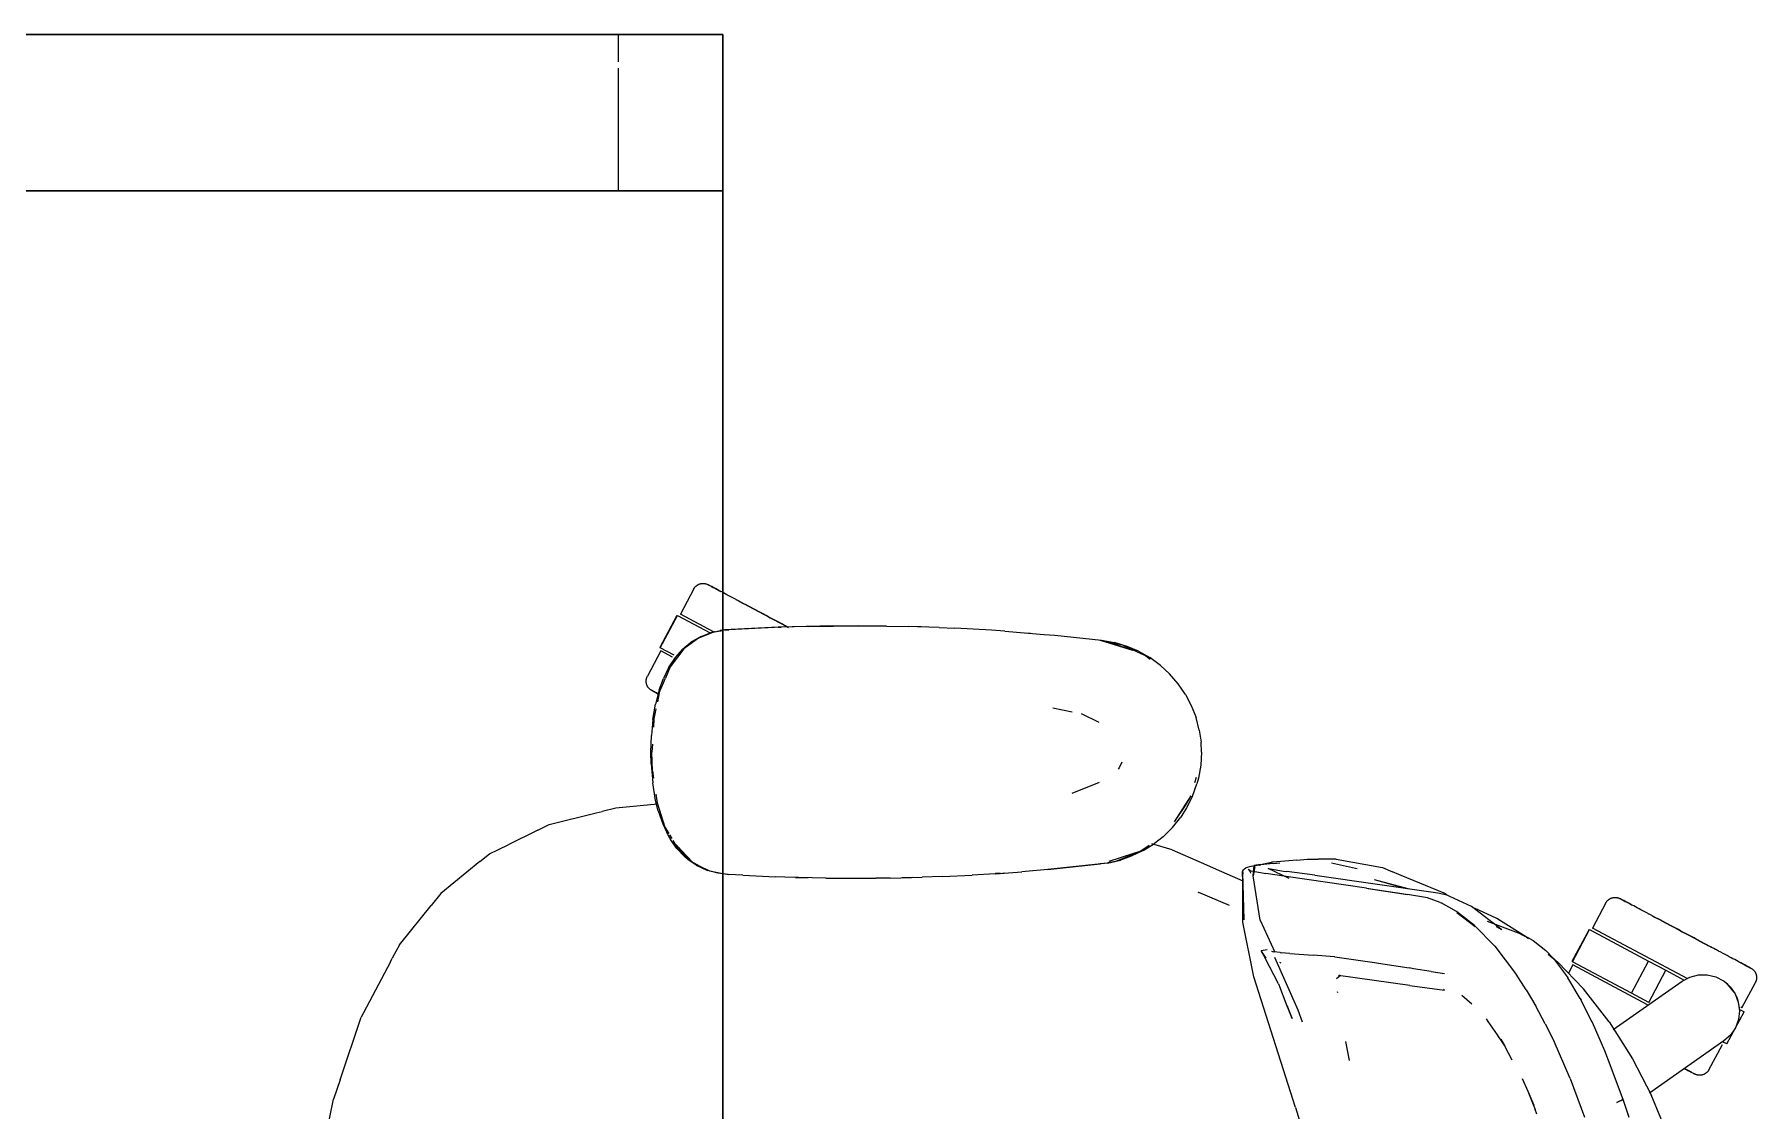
# Model space of a CAD drawing. Header units: millimetres. Extents: x 79795 to 317870, y -36033 to 97293.
# Drawn here: x 165449 to 166110, y 10582 to 10995 of the extents above; entities that cross this region are included whole.
import ezdxf

# ---------------------------------------------------------------- set-up
doc = ezdxf.new("R2010")
doc.units = ezdxf.units.MM
doc.header["$MEASUREMENT"] = 0
doc.layers.add('G-IMPT', color=8, linetype='CONTINUOUS', lineweight=9)
doc.layers.add('I-FURN', color=8, linetype='CONTINUOUS', lineweight=9)

msp = doc.modelspace()

# ---------------------------------------------------------------- linework, layer by layer
at = {"layer": 'G-IMPT'}
for p, q in [((165703.47, 10763.44), (165697.84, 10759.27)), ((165704.5, 10764.11), (165701.06, 10762.15)), ((165709.66, 10765.85), (165703.47, 10763.44)), ((165704.5, 10764.11), (165708.14, 10765.5)), ((165709.49, 10765.87), (165708.14, 10765.5)), ((165709.49, 10765.87), (165711.88, 10766.32)), ((165709.66, 10765.85), (165712.83, 10766.33)), ((165713.53, 10766.57), (165711.88, 10766.32)), ((165735.31, 10767.66), (165713.53, 10766.57)), ((165734.1, 10767.62), (165713.53, 10766.57)), ((165713.53, 10766.57), (165715.13, 10766.68)), ((165735.31, 10767.66), (165715.13, 10766.68)), ((165716.65, 10766.74), (165715.13, 10766.68)), ((165755.5, 10768.12), (165734.1, 10767.62)), ((165745.66, 10767.96), (165734.1, 10767.62)), ((165734.1, 10767.62), (165735.31, 10767.66)), ((165755.5, 10768.12), (165735.31, 10767.66)), ((165745.66, 10767.96), (165764.89, 10768.16)), ((165755.5, 10768.12), (165745.66, 10767.96)), ((165775.68, 10768.08), (165745.66, 10767.96)), ((165753.46, 10768.1), (165751.55, 10768.03)), ((165755.5, 10768.08), (165753.46, 10768.1)), ((165775.68, 10768.08), (165755.5, 10768.12)), ((165775.68, 10768.08), (165764.89, 10768.16)), ((165775.68, 10768.08), (165784.1, 10767.91)), ((165795.86, 10767.52), (165784.1, 10767.91)), ((165789.04, 10767.77), (165787.54, 10767.79)), ((165790.97, 10767.66), (165789.04, 10767.77)), ((165795.86, 10767.52), (165801.88, 10767.27)), ((165816.02, 10766.46), (165801.88, 10767.27)), ((165821.11, 10766.13), (165816.02, 10766.46)), ((165821.11, 10766.13), (165836.17, 10764.88)), ((165829.29, 10765.48), (165830.97, 10765.31)), ((165836.17, 10764.88), (165840.3, 10764.54)), ((165840.3, 10764.54), (165858.22, 10762.63)), ((165697.84, 10759.27), (165692.63, 10752.48)), ((165694.66, 10756.04), (165697.32, 10759.07)), ((165701.06, 10762.15), (165697.32, 10759.07)), ((165857.71, 10762.63), (165870.17, 10758.8)), ((165857.71, 10762.63), (165861.03, 10761.71)), ((165858.22, 10762.63), (165863.27, 10761.74)), ((165866.68, 10760.59), (165858.28, 10762.5)), ((165870.17, 10758.8), (165861.03, 10761.71)), ((165868.13, 10760.27), (165863.27, 10761.74)), ((165866.68, 10760.59), (165874.74, 10756.85)), ((165872.37, 10758.46), (165868.13, 10760.27)), ((165872.37, 10758.46), (165876.81, 10755.95)), ((165876.85, 10755.26), (165874.74, 10756.85)), ((165692, 10751.99), (165690.02, 10747.92)), ((165692.63, 10752.48), (165690.79, 10748.09)), ((165692, 10751.99), (165694.66, 10756.04)), ((165880.89, 10752.95), (165876.81, 10755.95)), ((165880.89, 10752.95), (165884.33, 10749.79)), ((165887.65, 10745.95), (165884.33, 10749.79)), ((165688.43, 10743.58), (165687, 10738.1)), ((165688.43, 10743.58), (165690.02, 10747.92)), ((165688.46, 10742.47), (165690.79, 10748.09)), ((165890.48, 10741.78), (165887.65, 10745.95)), ((165686, 10732.17), (165687, 10738.1)), ((165688.46, 10742.47), (165687.75, 10739)), ((165839.51, 10736.66), (165846.94, 10735.09)), ((165890.48, 10741.78), (165892.67, 10737.62)), ((165892.67, 10737.62), (165894.51, 10732.91)), ((165686, 10732.17), (165685.44, 10726.02)), ((165686.42, 10732.51), (165686.22, 10729.3)), ((165687.19, 10736.26), (165686.42, 10732.51)), ((165857.34, 10731.06), (165850.56, 10734.33)), ((165895.77, 10728.04), (165894.51, 10732.91)), ((165685.26, 10719.68), (165685.44, 10726.02)), ((165895.77, 10728.04), (165896.42, 10723.53)), ((165896.59, 10719.68), (165896.42, 10723.53)), ((165685.35, 10715.17), (165685.26, 10719.68)), ((165685.82, 10722.79), (165685.63, 10719.68)), ((165685.86, 10712.52), (165685.63, 10719.68)), ((165896.59, 10719.68), (165896.29, 10714.64)), ((165685.35, 10715.17), (165685.92, 10707.86)), ((165685.86, 10712.52), (165686.26, 10709.73)), ((165864.96, 10713.63), (165864.66, 10713.18)), ((165865.97, 10715.85), (165864.96, 10713.63)), ((165894.05, 10708), (165894.67, 10710.03)), ((165896.29, 10714.64), (165895.41, 10709.69)), ((165687.04, 10701.1), (165685.92, 10707.86)), ((165687.13, 10703.55), (165687.59, 10700.26)), ((165847.01, 10703.96), (165857.43, 10708.11)), ((165893.14, 10702.79), (165894.85, 10707.56)), ((165895.41, 10709.69), (165894.85, 10707.56)), ((165664.18, 10696.31), (165666.55, 10696.89)), ((165671.84, 10698.19), (165666.55, 10696.89)), ((165687.72, 10699.63), (165671.84, 10698.19)), ((165688.02, 10697.17), (165687.04, 10701.1)), ((165687.59, 10700.26), (165690.62, 10690.86)), ((165688.02, 10697.17), (165689.76, 10692.08)), ((165892.49, 10702.89), (165886.17, 10692.94)), ((165890.33, 10699.21), (165886.17, 10692.94)), ((165890.9, 10698.28), (165888.63, 10694.73)), ((165892.49, 10702.89), (165890.33, 10699.21)), ((165893.14, 10702.79), (165890.9, 10698.28)), ((165641.88, 10689.76), (165646.24, 10691.91)), ((165646.24, 10691.91), (165664.18, 10696.31)), ((165689.76, 10692.08), (165691.96, 10687.45)), ((165690.62, 10690.86), (165692.09, 10688.41)), ((165885.44, 10690.76), (165881.84, 10687.21)), ((165885.44, 10690.76), (165888.63, 10694.73)), ((165623.24, 10680.59), (165630.41, 10684.12)), ((165641.88, 10689.76), (165630.41, 10684.12)), ((165691.96, 10687.45), (165692.77, 10686.07)), ((165692.37, 10687.94), (165693.23, 10686.5)), ((165695.21, 10682.62), (165692.77, 10686.07)), ((165693.7, 10685.72), (165695.58, 10682.56)), ((165694.39, 10684.65), (165695.67, 10683.18)), ((165694.39, 10684.65), (165701.29, 10677.26)), ((165872.88, 10681.46), (165876.46, 10683.89)), ((165874.2, 10681.86), (165878.53, 10684.59)), ((165885.36, 10682.14), (165877.54, 10684.4)), ((165881.84, 10687.21), (165878.53, 10684.59)), ((165619.59, 10677.62), (165604.64, 10665.44)), ((165619.59, 10677.62), (165623.24, 10680.59)), ((165698.08, 10679.57), (165695.21, 10682.62)), ((165695.58, 10682.56), (165701.29, 10677.26)), ((165695.8, 10683.03), (165698.88, 10679.49)), ((165698.08, 10679.57), (165699.4, 10678.44)), ((165701.29, 10677.26), (165698.88, 10679.49)), ((165702.62, 10676.23), (165699.4, 10678.44)), ((165703.53, 10676.15), (165701.29, 10677.26)), ((165860.53, 10677.06), (165837.57, 10674.61)), ((165860.53, 10677.06), (165839.09, 10674.71)), ((165860.53, 10677.06), (165857.71, 10676.73)), ((165860.53, 10677.06), (165865.49, 10678.22)), ((165860.6, 10677.28), (165863.66, 10677.86)), ((165872.88, 10681.46), (165861.03, 10677.65)), ((165870.17, 10680.56), (165861.03, 10677.65)), ((165863.66, 10677.86), (165871.84, 10681.06)), ((165869.62, 10679.67), (165865.49, 10678.22)), ((165874.2, 10681.86), (165869.62, 10679.67)), ((165872.88, 10681.46), (165870.17, 10680.56)), ((165885.36, 10682.14), (165896.49, 10677.29)), ((165896.49, 10677.29), (165904.32, 10673.87)), ((165919.21, 10676.58), (165923.46, 10677.4)), ((165924.1, 10676.92), (165919.42, 10676.4)), ((165923.93, 10677.44), (165923.46, 10677.4)), ((165933.26, 10678.24), (165923.93, 10677.44)), ((165924.1, 10676.92), (165926.69, 10677.13)), ((165933.26, 10678.24), (165937.21, 10678.58)), ((165937.21, 10678.58), (165941.38, 10678.58)), ((165948.35, 10678.56), (165941.38, 10678.58)), ((165946.49, 10677.15), (165955.79, 10675.1)), ((165948.35, 10678.56), (165966.05, 10675.32)), ((165702.62, 10676.23), (165706.95, 10674.25)), ((165703.53, 10676.15), (165707.79, 10674.05)), ((165710.9, 10673.18), (165706.95, 10674.25)), ((165707.79, 10674.05), (165712.83, 10673.11)), ((165712.83, 10672.94), (165710.9, 10673.18)), ((165712.83, 10673.11), (165715.13, 10672.68)), ((165714.91, 10672.68), (165712.83, 10672.94)), ((165720.57, 10672.4), (165714.91, 10672.68)), ((165720.57, 10672.4), (165733.13, 10671.78)), ((165736.68, 10671.66), (165733.13, 10671.78)), ((165752.35, 10671.28), (165736.68, 10671.66)), ((165740.72, 10671.57), (165743.4, 10671.46)), ((165745.62, 10671.46), (165743.78, 10671.46)), ((165752.35, 10671.28), (165756.86, 10671.23)), ((165756.86, 10671.23), (165771.57, 10671.24)), ((165777.04, 10671.31), (165771.57, 10671.24)), ((165777.04, 10671.31), (165789.35, 10671.6)), ((165783.82, 10671.44), (165781.74, 10671.44)), ((165785.48, 10671.52), (165783.82, 10671.44)), ((165797.23, 10671.9), (165789.35, 10671.6)), ((165797.23, 10671.9), (165808.54, 10672.44)), ((165817.41, 10673), (165808.54, 10672.44)), ((165817.41, 10673), (165827.69, 10673.73)), ((165819.45, 10673.13), (165817.55, 10673.04)), ((165819.45, 10673.13), (165820.87, 10673.27)), ((165839.09, 10674.71), (165827.69, 10673.73)), ((165837.57, 10674.61), (165857.71, 10676.73)), ((165904.32, 10673.87), (165912.49, 10670.3)), ((165912.35, 10673.85), (165912.75, 10674.42)), ((165912.35, 10673.85), (165912.54, 10672.99)), ((165912.97, 10655.29), (165912.38, 10673.73)), ((165912.38, 10673.73), (165912.48, 10673.27)), ((165912.97, 10655.29), (165912.48, 10673.27)), ((165912.53, 10654.4), (165912.48, 10673.27)), ((165912.48, 10673.27), (165912.52, 10673.1)), ((165912.54, 10672.99), (165912.52, 10673.1)), ((165913.12, 10674.92), (165912.75, 10674.42)), ((165913.12, 10674.92), (165913.66, 10675.24)), ((165915.52, 10675.79), (165913.66, 10675.24)), ((165915.01, 10674.2), (165914.51, 10674.59)), ((165915.61, 10674.03), (165914.51, 10674.59)), ((165915.61, 10674.03), (165914.99, 10674.2)), ((165914.99, 10674.2), (165921.26, 10673.09)), ((165915.33, 10673.66), (165915.01, 10674.2)), ((165915.33, 10673.66), (165915.41, 10673.16)), ((165918.8, 10676.33), (165915.52, 10675.79)), ((165917.13, 10675.73), (165916.44, 10672.15)), ((165919.16, 10655.1), (165916.44, 10672.15)), ((165916.5, 10672.19), (165916.89, 10676.14)), ((165917.13, 10675.73), (165916.5, 10672.19)), ((165919.21, 10676.58), (165916.89, 10676.14)), ((165918.8, 10676.33), (165919.42, 10676.4)), ((165929.11, 10671.98), (165921.26, 10673.09)), ((165930.22, 10671.21), (165922.23, 10675)), ((165922.23, 10675), (165923.09, 10674.86)), ((165923.09, 10674.86), (165928.11, 10674.03)), ((165928.11, 10674.03), (165929.41, 10673.81)), ((165959.98, 10667.43), (165929.11, 10671.98)), ((165940.07, 10672.37), (165929.41, 10673.81)), ((165940.07, 10672.37), (165987.29, 10665.7)), ((165955.79, 10675.1), (165956.37, 10674.95)), ((165962.87, 10670.82), (165974.76, 10667.47)), ((165962.87, 10670.82), (165975.82, 10667.32)), ((165966.05, 10675.32), (165969.91, 10673.72)), ((165973.27, 10672.33), (165969.91, 10673.72)), ((165989.72, 10665.54), (165973.27, 10672.33)), ((165604.64, 10665.44), (165600.88, 10660.78)), ((165895.26, 10665.86), (165895.53, 10665.76)), ((165907.38, 10660.83), (165895.53, 10665.76)), ((165959.98, 10667.43), (165975.17, 10665.1)), ((165960.59, 10667.33), (165975.75, 10665.03)), ((165960.59, 10667.33), (165975.17, 10665.1)), ((165983.42, 10663.73), (165975.75, 10665.03)), ((165988.21, 10661.98), (165983.42, 10663.73)), ((165987.29, 10665.7), (165990.28, 10665.05)), ((165990.89, 10664.77), (165989.72, 10665.54)), ((165993.65, 10663.48), (165990.28, 10665.05)), ((165588.68, 10645.65), (165600.88, 10660.78)), ((165988.21, 10661.98), (165988.63, 10661.77)), ((165994.47, 10658.48), (165988.63, 10661.77)), ((166000.22, 10660.42), (165993.65, 10663.48)), ((166001.43, 10653.06), (165994.47, 10658.48)), ((165994.69, 10658.15), (166001.64, 10652.76)), ((165994.69, 10658.15), (165998.07, 10655.56)), ((166011.87, 10651.5), (166000.22, 10660.42)), ((166009.98, 10655.79), (166001.35, 10659.77)), ((165916.72, 10633.45), (165912.53, 10654.4)), ((165919.16, 10655.1), (165924.74, 10642.81)), ((166001.64, 10652.76), (165998.07, 10655.56)), ((166001.43, 10653.06), (166009.17, 10645.16)), ((166006.22, 10654.74), (166018.12, 10650.23)), ((166011.87, 10651.5), (166009.92, 10652.62)), ((166021.43, 10648.67), (166009.98, 10655.79)), ((165588.68, 10645.65), (165585.97, 10640.52)), ((165921.76, 10643.74), (165920.23, 10643.57)), ((166009.17, 10645.16), (166017.19, 10634.72)), ((166020.35, 10649.15), (166018.12, 10650.23)), ((166022.79, 10647.98), (166020.35, 10649.15)), ((166021.43, 10648.67), (166022.2, 10648.17)), ((166022.79, 10647.98), (166023.92, 10647.36)), ((166023.92, 10647.36), (166028.79, 10643.5)), ((165585.24, 10639.14), (165574.94, 10619.63)), ((165585.24, 10639.14), (165585.97, 10640.52)), ((165919.52, 10643.29), (165919.48, 10643.13)), ((165919.54, 10643.42), (165919.52, 10643.29)), ((165919.52, 10643.29), (165921.36, 10640.59)), ((165919.52, 10643.29), (165920.87, 10640.84)), ((165920.23, 10643.57), (165919.54, 10643.42)), ((165926.15, 10630.73), (165920.87, 10640.84)), ((165923.5, 10643.26), (165924.27, 10642.98)), ((165924.33, 10642.96), (165924.27, 10642.98)), ((165926.79, 10642.68), (165924.33, 10642.96)), ((165933.7, 10620.62), (165924.77, 10640.78)), ((165927.15, 10638.61), (165926.71, 10638.88)), ((165926.79, 10642.68), (165927.16, 10642.63)), ((165930.57, 10642.38), (165927.16, 10642.63)), ((165930.57, 10642.38), (165939.42, 10641.75)), ((165947.66, 10641.13), (165939.42, 10641.75)), ((165947.74, 10641.12), (165947.66, 10641.13)), ((165947.74, 10641.12), (165962.96, 10638.91)), ((165962.96, 10638.91), (165964.51, 10638.66)), ((165964.51, 10638.66), (165976.28, 10636.8)), ((166031.68, 10640.48), (166028.79, 10643.5)), ((166029.68, 10642.06), (166033.35, 10639.06)), ((166031.68, 10640.48), (166036.4, 10634.35)), ((166033.35, 10639.06), (166043.31, 10628.76)), ((165932.71, 10583.21), (165916.72, 10633.45)), ((165926.15, 10630.73), (165929.4, 10622.26)), ((165948.4, 10632.74), (165949.96, 10633.98)), ((165949.25, 10633.86), (165949.52, 10633.9)), ((165976.59, 10630.12), (165949.25, 10633.86)), ((165949.75, 10633.94), (165949.52, 10633.9)), ((165977.94, 10636.53), (165976.28, 10636.8)), ((165984.78, 10635.47), (165977.94, 10636.53)), ((165984.78, 10635.47), (165989.85, 10634.73)), ((166017.19, 10634.72), (166017.36, 10634.47)), ((166021.24, 10628.37), (166017.36, 10634.47)), ((166036.4, 10634.35), (166037.26, 10633.06)), ((166041.99, 10625.06), (166037.26, 10633.06)), ((165948.75, 10627.79), (165948.8, 10627.44)), ((165976.59, 10630.12), (165989.94, 10628.34)), ((165989.94, 10628.34), (165989.47, 10628.48)), ((166000.44, 10622.84), (165996.53, 10626.18)), ((166021.24, 10628.37), (166025.01, 10622.14)), ((166046.3, 10616.45), (166041.99, 10625.06)), ((166046.52, 10616.01), (166041.99, 10625.06)), ((166041.99, 10625.06), (166042.3, 10624.46)), ((166046.52, 10616.01), (166042.3, 10624.46)), ((166053.12, 10616.16), (166043.31, 10628.76)), ((165565.92, 10593.89), (165574.07, 10617.97)), ((165574.94, 10619.63), (165574.07, 10617.97)), ((165931.42, 10617.36), (165929.39, 10622.47)), ((165929.39, 10622.47), (165930.8, 10618.93)), ((165929.4, 10622.26), (165931.42, 10617.36)), ((165935.44, 10616.04), (165933.7, 10620.62)), ((166006.71, 10616.21), (166005.96, 10617.31)), ((166028.58, 10615.35), (166025.01, 10622.14)), ((166010.21, 10611.07), (166006.71, 10616.21)), ((166010.6, 10610.5), (166010.21, 10611.07)), ((166028.58, 10615.35), (166031.97, 10608.62)), ((166046.3, 10616.45), (166046.52, 10616.01)), ((166046.52, 10616.01), (166051.29, 10605.05)), ((166053.12, 10616.16), (166062.09, 10601.87)), ((165953.43, 10601.32), (165952.02, 10608.57)), ((166013.16, 10606.74), (166010.6, 10610.5)), ((166013.16, 10606.74), (166011.66, 10609.51)), ((166015.84, 10601.41), (166011.66, 10609.51)), ((166038.14, 10594.4), (166031.97, 10608.62)), ((166051.29, 10605.05), (166052.77, 10601.37)), ((166052.77, 10601.37), (166058.34, 10586.41)), ((166062.09, 10601.87), (166069.18, 10588.09)), ((165565.92, 10593.89), (165563.4, 10586.45)), ((166019.72, 10594.37), (166021.91, 10589.52)), ((166038.14, 10594.4), (166043.6, 10579.52)), ((165560.53, 10572.63), (165563.4, 10586.45)), ((166021.91, 10589.52), (166024.22, 10584.07)), ((166021.91, 10589.52), (166024.64, 10582.44)), ((166057.08, 10585.62), (166056.02, 10585.2)), ((166056.02, 10585.2), (166056.61, 10585.42)), ((166057.08, 10585.62), (166056.61, 10585.42)), ((166057.08, 10585.62), (166057.9, 10586.01)), ((166057.08, 10585.62), (166057.72, 10585.9)), ((166057.72, 10585.9), (166057.9, 10586.01)), ((166058.31, 10586.27), (166057.9, 10586.01)), ((166057.9, 10586.01), (166058.3, 10586.23)), ((166058.31, 10586.27), (166058.3, 10586.23)), ((166058.34, 10586.41), (166058.31, 10586.27)), ((166058.31, 10586.27), (166058.31, 10586.41)), ((166058.31, 10586.41), (166060.71, 10579.47)), ((166076.7, 10570.12), (166069.18, 10588.09)), ((165932.71, 10583.21), (165941.89, 10553.23)), ((166025.3, 10580.71), (166024.64, 10582.44))]:
    msp.add_line(p, q, dxfattribs=at)
at = {"layer": 'I-FURN'}
for p, q in [((164912.83, 10995.22), (165712.83, 10995.22)), ((165712.83, 10995.22), (164912.83, 10995.22)), ((164912.83, 10995.22), (165712.83, 10995.22)), ((165672.83, 10995.22), (164952.83, 10995.22)), ((165712.83, 10995.22), (165672.83, 10995.22)), ((165672.83, 10984.64), (165672.83, 10995.22)), ((165672.83, 10984.64), (165672.83, 10995.22)), ((165712.83, 10935.22), (165712.83, 10995.22)), ((165712.83, 10995.22), (165712.83, 10935.22)), ((165712.83, 9395.22), (165712.83, 10995.22)), ((165712.83, 10995.22), (165712.83, 9395.22)), ((165672.83, 10935.22), (165672.83, 10982.32)), ((165672.83, 10935.22), (165672.83, 10982.32)), ((164952.83, 10935.22), (165672.83, 10935.22)), ((165712.83, 10935.22), (165277.83, 10935.22)), ((165672.83, 10935.22), (165712.83, 10935.22)), ((165701.78, 10782.45), (165701.86, 10782.59)), ((165701.86, 10782.59), (165701.95, 10782.72)), ((165701.95, 10782.72), (165702.04, 10782.85)), ((165702.04, 10782.85), (165702.14, 10782.98)), ((165702.14, 10782.98), (165702.25, 10783.1)), ((165702.25, 10783.1), (165702.36, 10783.22)), ((165702.36, 10783.22), (165702.47, 10783.34)), ((165702.47, 10783.34), (165702.59, 10783.44)), ((165702.59, 10783.44), (165702.71, 10783.55)), ((165702.71, 10783.55), (165702.84, 10783.65)), ((165702.84, 10783.65), (165702.97, 10783.74)), ((165702.97, 10783.74), (165703.11, 10783.83)), ((165703.11, 10783.83), (165703.25, 10783.91)), ((165703.25, 10783.91), (165703.39, 10783.99)), ((165703.39, 10783.99), (165703.53, 10784.06)), ((165703.53, 10784.06), (165703.68, 10784.13)), ((165703.68, 10784.13), (165703.83, 10784.19)), ((165703.83, 10784.19), (165703.98, 10784.24)), ((165703.98, 10784.24), (165704.13, 10784.29)), ((165704.13, 10784.29), (165704.29, 10784.33)), ((165704.29, 10784.33), (165704.45, 10784.37)), ((165704.45, 10784.37), (165704.6, 10784.4)), ((165704.6, 10784.4), (165704.76, 10784.42)), ((165704.76, 10784.42), (165704.92, 10784.44)), ((165704.92, 10784.44), (165705.09, 10784.45)), ((165705.09, 10784.45), (165705.25, 10784.45)), ((165705.25, 10784.45), (165705.41, 10784.45)), ((165705.41, 10784.45), (165705.57, 10784.44)), ((165705.57, 10784.44), (165705.73, 10784.42)), ((165705.73, 10784.42), (165705.89, 10784.4)), ((165705.89, 10784.4), (165706.05, 10784.37)), ((165706.05, 10784.37), (165706.2, 10784.34)), ((165706.2, 10784.34), (165706.36, 10784.3)), ((165706.36, 10784.3), (165706.51, 10784.25)), ((165706.51, 10784.25), (165706.67, 10784.19)), ((165706.67, 10784.19), (165706.82, 10784.14)), ((165706.82, 10784.14), (165706.96, 10784.07)), ((165706.96, 10784.07), (165707.11, 10784)), ((165707.11, 10784), (165707.15, 10783.98)), ((165707.15, 10783.98), (165707.17, 10783.97)), ((165707.19, 10783.95), (165707.15, 10783.98)), ((165707.15, 10783.98), (165707.15, 10783.98)), ((165707.17, 10783.97), (165707.23, 10783.94)), ((165707.28, 10783.91), (165707.19, 10783.95)), ((165707.23, 10783.94), (165707.33, 10783.88)), ((165707.4, 10783.84), (165707.28, 10783.91)), ((165707.33, 10783.88), (165707.47, 10783.81)), ((165707.56, 10783.76), (165707.4, 10783.84)), ((165707.47, 10783.81), (165707.65, 10783.71)), ((165707.76, 10783.65), (165707.56, 10783.76)), ((165707.65, 10783.71), (165707.87, 10783.6)), ((165708, 10783.52), (165707.76, 10783.65)), ((165707.87, 10783.6), (165708.13, 10783.46)), ((165708.28, 10783.38), (165708, 10783.52)), ((165708.13, 10783.46), (165708.42, 10783.3)), ((165708.6, 10783.21), (165708.28, 10783.38)), ((165708.42, 10783.3), (165708.76, 10783.12)), ((165708.96, 10783.02), (165708.6, 10783.21)), ((165708.76, 10783.12), (165709.13, 10782.92)), ((165709.35, 10782.81), (165708.96, 10783.02)), ((165709.13, 10782.92), (165709.54, 10782.71)), ((165709.78, 10782.58), (165709.35, 10782.81)), ((165709.54, 10782.71), (165709.99, 10782.47)), ((165710.24, 10782.33), (165709.78, 10782.58)), ((165701.7, 10782.31), (165696.55, 10772.63)), ((165701.7, 10782.31), (165701.78, 10782.45)), ((165709.99, 10782.47), (165710.47, 10782.21)), ((165710.74, 10782.07), (165710.24, 10782.33)), ((165710.47, 10782.21), (165710.99, 10781.94)), ((165711.28, 10781.78), (165710.74, 10782.07)), ((165710.99, 10781.94), (165711.54, 10781.64)), ((165711.85, 10781.48), (165711.28, 10781.78)), ((165711.54, 10781.64), (165712.12, 10781.33)), ((165712.45, 10781.16), (165711.85, 10781.48)), ((165713.08, 10780.82), (165712.45, 10781.16)), ((165713.75, 10780.47), (165713.08, 10780.82)), ((165714.44, 10780.1), (165713.75, 10780.47)), ((165715.16, 10779.72), (165714.44, 10780.1)), ((165715.91, 10779.32), (165715.16, 10779.72)), ((165716.69, 10778.9), (165715.91, 10779.32)), ((165717.49, 10778.48), (165716.69, 10778.9)), ((165718.32, 10778.04), (165717.49, 10778.48)), ((165717.87, 10778.28), (165718.7, 10777.83)), ((165719.16, 10777.59), (165718.32, 10778.04)), ((165718.7, 10777.83), (165719.56, 10777.38)), ((165720.03, 10777.13), (165719.16, 10777.59)), ((165719.56, 10777.38), (165720.44, 10776.91)), ((165720.92, 10776.66), (165720.03, 10777.13)), ((165720.44, 10776.91), (165721.33, 10776.44)), ((165721.82, 10776.17), (165720.92, 10776.66)), ((165721.33, 10776.44), (165722.25, 10775.95)), ((165722.75, 10775.68), (165721.82, 10776.17)), ((165722.25, 10775.95), (165723.18, 10775.46)), ((165695.25, 10772.18), (165688.68, 10759.82)), ((165688.85, 10759.73), (165695.42, 10772.09)), ((165695.42, 10772.09), (165707.93, 10765.44)), ((165709.21, 10765.89), (165696.55, 10772.63)), ((165723.68, 10775.19), (165722.75, 10775.68)), ((165723.18, 10775.46), (165724.12, 10774.95)), ((165724.64, 10774.68), (165723.68, 10775.19)), ((165724.12, 10774.95), (165725.08, 10774.44)), ((165725.6, 10774.17), (165724.64, 10774.68)), ((165725.08, 10774.44), (165726.05, 10773.93)), ((165726.57, 10773.65), (165725.6, 10774.17)), ((165726.05, 10773.93), (165727.02, 10773.41)), ((165727.56, 10773.13), (165726.57, 10773.65)), ((165727.02, 10773.41), (165728.01, 10772.88)), ((165728.55, 10772.6), (165727.56, 10773.13)), ((165728.01, 10772.88), (165729.01, 10772.36)), ((165729.54, 10772.07), (165728.55, 10772.6)), ((165729.01, 10772.36), (165730.01, 10771.82)), ((165730.55, 10771.54), (165729.54, 10772.07)), ((165730.01, 10771.82), (165731.01, 10771.29)), ((165731.55, 10771), (165730.55, 10771.54)), ((165731.01, 10771.29), (165732.01, 10770.76)), ((165732.56, 10770.47), (165731.55, 10771)), ((165732.01, 10770.76), (165733.02, 10770.22)), ((165733.56, 10769.93), (165732.56, 10770.47)), ((165733.02, 10770.22), (165734.02, 10769.69)), ((165734.56, 10769.4), (165733.56, 10769.93)), ((165734.02, 10769.69), (165735.02, 10769.16)), ((165735.56, 10768.87), (165734.56, 10769.4)), ((165735.02, 10769.16), (165736.02, 10768.63)), ((165736.56, 10768.34), (165735.56, 10768.87)), ((165736.02, 10768.63), (165737.01, 10768.1)), ((165737.54, 10767.82), (165736.56, 10768.34)), ((165737.01, 10768.1), (165738, 10767.58)), ((165689.04, 10758.5), (165683.89, 10748.81)), ((165694.14, 10756.92), (165688.85, 10759.73)), ((165693.53, 10756.11), (165689.04, 10758.5)), ((165683.41, 10746.91), (165683.42, 10747.07)), ((165683.42, 10746.75), (165683.41, 10746.91)), ((165683.42, 10747.07), (165683.43, 10747.23)), ((165683.43, 10746.59), (165683.42, 10746.75)), ((165683.43, 10747.23), (165683.44, 10747.4)), ((165683.44, 10746.43), (165683.43, 10746.59)), ((165683.44, 10747.4), (165683.46, 10747.56)), ((165683.47, 10746.27), (165683.44, 10746.43)), ((165683.46, 10747.56), (165683.49, 10747.71)), ((165683.5, 10746.11), (165683.47, 10746.27)), ((165683.49, 10747.71), (165683.53, 10747.87)), ((165683.53, 10745.96), (165683.5, 10746.11)), ((165683.53, 10747.87), (165683.57, 10748.03)), ((165683.57, 10745.8), (165683.53, 10745.96)), ((165683.57, 10748.03), (165683.62, 10748.18)), ((165683.62, 10745.65), (165683.57, 10745.8)), ((165683.62, 10748.18), (165683.67, 10748.33)), ((165683.67, 10745.49), (165683.62, 10745.65)), ((165683.67, 10748.33), (165683.73, 10748.48)), ((165683.73, 10745.34), (165683.67, 10745.49)), ((165683.73, 10748.48), (165683.79, 10748.63)), ((165683.8, 10745.2), (165683.73, 10745.34)), ((165683.79, 10748.63), (165683.86, 10748.77)), ((165683.87, 10745.05), (165683.8, 10745.2)), ((165683.86, 10748.77), (165683.89, 10748.81)), ((165683.95, 10744.91), (165683.87, 10745.05)), ((165684.03, 10744.77), (165683.95, 10744.91)), ((165684.12, 10744.64), (165684.03, 10744.77)), ((165684.22, 10744.51), (165684.12, 10744.64)), ((165684.32, 10744.38), (165684.22, 10744.51)), ((165684.42, 10744.26), (165684.32, 10744.38)), ((165684.53, 10744.14), (165684.42, 10744.26)), ((165684.64, 10744.02), (165684.53, 10744.14)), ((165684.76, 10743.91), (165684.64, 10744.02)), ((165684.88, 10743.81), (165684.76, 10743.91)), ((165685.01, 10743.71), (165684.88, 10743.81)), ((165685.14, 10743.61), (165685.01, 10743.71)), ((165685.27, 10743.53), (165685.14, 10743.61)), ((165685.41, 10743.44), (165685.27, 10743.53)), ((165685.55, 10743.36), (165685.41, 10743.44)), ((165685.56, 10743.36), (165685.55, 10743.36)), ((165685.55, 10743.36), (165685.57, 10743.35)), ((165685.6, 10743.34), (165685.56, 10743.36)), ((165685.57, 10743.35), (165685.63, 10743.32)), ((165685.68, 10743.29), (165685.6, 10743.34)), ((165685.63, 10743.32), (165685.73, 10743.27)), ((165685.8, 10743.23), (165685.68, 10743.29)), ((165685.73, 10743.27), (165685.87, 10743.19)), ((165685.96, 10743.14), (165685.8, 10743.23)), ((165685.87, 10743.19), (165686.05, 10743.1)), ((165686.17, 10743.04), (165685.96, 10743.14)), ((165686.05, 10743.1), (165686.27, 10742.98)), ((165686.41, 10742.91), (165686.17, 10743.04)), ((165686.27, 10742.98), (165686.53, 10742.84)), ((165686.69, 10742.76), (165686.41, 10742.91)), ((165686.53, 10742.84), (165686.83, 10742.68)), ((165687, 10742.59), (165686.69, 10742.76)), ((165686.83, 10742.68), (165687.16, 10742.51)), ((165687.36, 10742.4), (165687, 10742.59)), ((165687.16, 10742.51), (165687.54, 10742.31)), ((165687.75, 10742.19), (165687.36, 10742.4)), ((165687.54, 10742.31), (165687.95, 10742.09)), ((165688.12, 10742), (165687.75, 10742.19)), ((165687.95, 10742.09), (165688.12, 10742)), ((166053.66, 10663.5), (166053.81, 10663.57)), ((166053.81, 10663.57), (166053.96, 10663.63)), ((166053.96, 10663.63), (166054.11, 10663.68)), ((166054.11, 10663.68), (166054.26, 10663.73)), ((166054.26, 10663.73), (166054.42, 10663.77)), ((166054.42, 10663.77), (166054.58, 10663.81)), ((166054.58, 10663.81), (166054.73, 10663.84)), ((166054.73, 10663.84), (166054.89, 10663.86)), ((166054.89, 10663.86), (166055.05, 10663.88)), ((166055.05, 10663.88), (166055.22, 10663.89)), ((166055.22, 10663.89), (166055.38, 10663.89)), ((166055.38, 10663.89), (166055.54, 10663.89)), ((166055.54, 10663.89), (166055.7, 10663.88)), ((166055.7, 10663.88), (166055.86, 10663.86)), ((166055.86, 10663.86), (166056.02, 10663.84)), ((166056.02, 10663.84), (166056.18, 10663.81)), ((166056.18, 10663.81), (166056.33, 10663.78)), ((166056.33, 10663.78), (166056.49, 10663.74)), ((166056.49, 10663.74), (166056.64, 10663.69)), ((166056.64, 10663.69), (166056.8, 10663.64)), ((166056.8, 10663.64), (166056.95, 10663.58)), ((166056.95, 10663.58), (166057.09, 10663.51)), ((166051.83, 10661.75), (166046.68, 10652.07)), ((166051.83, 10661.75), (166051.91, 10661.89)), ((166051.91, 10661.89), (166051.99, 10662.03)), ((166051.99, 10662.03), (166052.08, 10662.16)), ((166052.08, 10662.16), (166052.17, 10662.3)), ((166052.17, 10662.3), (166052.27, 10662.42)), ((166052.27, 10662.42), (166052.38, 10662.54)), ((166052.38, 10662.54), (166052.49, 10662.66)), ((166052.49, 10662.66), (166052.6, 10662.78)), ((166052.6, 10662.78), (166052.72, 10662.88)), ((166052.72, 10662.88), (166052.84, 10662.99)), ((166052.84, 10662.99), (166052.97, 10663.09)), ((166052.97, 10663.09), (166053.1, 10663.18)), ((166053.1, 10663.18), (166053.24, 10663.27)), ((166053.24, 10663.27), (166053.38, 10663.35)), ((166053.38, 10663.35), (166053.52, 10663.43)), ((166053.52, 10663.43), (166053.66, 10663.5)), ((166057.09, 10663.51), (166057.24, 10663.44)), ((166057.24, 10663.44), (166057.28, 10663.42)), ((166057.28, 10663.42), (166057.3, 10663.41)), ((166057.32, 10663.39), (166057.28, 10663.42)), ((166057.28, 10663.42), (166057.28, 10663.42)), ((166057.3, 10663.41), (166057.36, 10663.38)), ((166057.41, 10663.35), (166057.32, 10663.39)), ((166057.36, 10663.38), (166057.46, 10663.32)), ((166057.53, 10663.29), (166057.41, 10663.35)), ((166057.46, 10663.32), (166057.6, 10663.25)), ((166057.69, 10663.2), (166057.53, 10663.29)), ((166057.6, 10663.25), (166057.78, 10663.15)), ((166057.89, 10663.09), (166057.69, 10663.2)), ((166057.78, 10663.15), (166058, 10663.04)), ((166058.13, 10662.96), (166057.89, 10663.09)), ((166058, 10663.04), (166058.26, 10662.9)), ((166058.41, 10662.82), (166058.13, 10662.96)), ((166058.26, 10662.9), (166058.55, 10662.74)), ((166058.73, 10662.65), (166058.41, 10662.82)), ((166058.55, 10662.74), (166058.89, 10662.56)), ((166059.09, 10662.46), (166058.73, 10662.65)), ((166058.89, 10662.56), (166059.26, 10662.36)), ((166059.48, 10662.25), (166059.09, 10662.46)), ((166059.26, 10662.36), (166059.67, 10662.15)), ((166059.91, 10662.02), (166059.48, 10662.25)), ((166059.67, 10662.15), (166060.12, 10661.91)), ((166060.37, 10661.77), (166059.91, 10662.02)), ((166060.12, 10661.91), (166060.6, 10661.65)), ((166060.87, 10661.51), (166060.37, 10661.77)), ((166060.6, 10661.65), (166061.12, 10661.38)), ((166061.41, 10661.22), (166060.87, 10661.51)), ((166061.12, 10661.38), (166061.67, 10661.08)), ((166061.98, 10660.92), (166061.41, 10661.22)), ((166061.67, 10661.08), (166061.86, 10660.98)), ((166062.58, 10660.6), (166061.98, 10660.92)), ((166063.21, 10660.26), (166062.58, 10660.6)), ((166063.88, 10659.91), (166063.21, 10660.26)), ((166064.57, 10659.54), (166063.88, 10659.91)), ((166065.29, 10659.16), (166064.57, 10659.54)), ((166066.04, 10658.76), (166065.29, 10659.16)), ((166066.82, 10658.34), (166066.04, 10658.76)), ((166067.62, 10657.92), (166066.82, 10658.34)), ((166068.45, 10657.48), (166067.62, 10657.92)), ((166068, 10657.72), (166068.83, 10657.27)), ((166069.29, 10657.03), (166068.45, 10657.48)), ((166068.83, 10657.27), (166069.69, 10656.82)), ((166070.16, 10656.57), (166069.29, 10657.03)), ((166045.38, 10651.62), (166038.81, 10639.26)), ((166038.98, 10639.17), (166045.55, 10651.53)), ((166045.55, 10651.53), (166068.26, 10639.46)), ((166083.28, 10632.6), (166046.68, 10652.07)), ((166069.69, 10656.82), (166070.57, 10656.35)), ((166071.05, 10656.1), (166070.16, 10656.57)), ((166070.57, 10656.35), (166071.46, 10655.88)), ((166071.95, 10655.62), (166071.05, 10656.1)), ((166071.46, 10655.88), (166072.38, 10655.39)), ((166072.88, 10655.12), (166071.95, 10655.62)), ((166072.38, 10655.39), (166073.31, 10654.9)), ((166073.81, 10654.63), (166072.88, 10655.12)), ((166073.31, 10654.9), (166074.25, 10654.39)), ((166074.77, 10654.12), (166073.81, 10654.63)), ((166074.25, 10654.39), (166075.21, 10653.89)), ((166075.73, 10653.61), (166074.77, 10654.12)), ((166075.21, 10653.89), (166076.18, 10653.37)), ((166076.7, 10653.09), (166075.73, 10653.61)), ((166076.18, 10653.37), (166077.15, 10652.85)), ((166077.69, 10652.57), (166076.7, 10653.09)), ((166077.15, 10652.85), (166078.14, 10652.32)), ((166078.68, 10652.04), (166077.69, 10652.57)), ((166078.14, 10652.32), (166079.14, 10651.8)), ((166079.67, 10651.51), (166078.68, 10652.04)), ((166079.14, 10651.8), (166080.14, 10651.27)), ((166080.68, 10650.98), (166079.67, 10651.51)), ((166080.14, 10651.27), (166081.14, 10650.73)), ((166081.68, 10650.44), (166080.68, 10650.98)), ((166081.14, 10650.73), (166082.14, 10650.2)), ((166082.69, 10649.91), (166081.68, 10650.44)), ((166082.14, 10650.2), (166083.15, 10649.66)), ((166083.69, 10649.37), (166082.69, 10649.91)), ((166083.15, 10649.66), (166084.15, 10649.13)), ((166084.69, 10648.84), (166083.69, 10649.37)), ((166084.15, 10649.13), (166085.15, 10648.6)), ((166085.69, 10648.31), (166084.69, 10648.84)), ((166085.15, 10648.6), (166086.15, 10648.07)), ((166086.69, 10647.78), (166085.69, 10648.31)), ((166086.15, 10648.07), (166087.14, 10647.54)), ((166087.67, 10647.26), (166086.69, 10647.78)), ((166087.14, 10647.54), (166088.13, 10647.02)), ((166088.65, 10646.74), (166087.67, 10647.26)), ((166088.13, 10647.02), (166089.1, 10646.5)), ((166089.62, 10646.22), (166088.65, 10646.74)), ((166089.1, 10646.5), (166090.06, 10645.99)), ((166090.58, 10645.71), (166089.62, 10646.22)), ((166090.06, 10645.99), (166091.02, 10645.48)), ((166091.52, 10645.21), (166090.58, 10645.71)), ((166091.02, 10645.48), (166091.95, 10644.98)), ((166092.45, 10644.72), (166091.52, 10645.21)), ((166091.95, 10644.98), (166092.88, 10644.49)), ((166093.37, 10644.23), (166092.45, 10644.72)), ((166092.88, 10644.49), (166093.78, 10644.01)), ((166094.26, 10643.75), (166093.37, 10644.23)), ((166095.14, 10643.29), (166094.26, 10643.75)), ((166039.17, 10637.94), (166037.49, 10634.78)), ((166061.69, 10627.1), (166038.98, 10639.17)), ((166067.86, 10622.68), (166039.17, 10637.94)), ((166061.69, 10627.1), (166068.26, 10639.46)), ((166068.26, 10639.46), (166074.9, 10635.93)), ((166096, 10642.83), (166095.14, 10643.29)), ((166096.83, 10642.39), (166096, 10642.83)), ((166097.64, 10641.96), (166096.83, 10642.39)), ((166098.43, 10641.54), (166097.64, 10641.96)), ((166099.19, 10641.13), (166098.43, 10641.54)), ((166099.93, 10640.74), (166099.19, 10641.13)), ((166100.63, 10640.37), (166099.93, 10640.74)), ((166101.31, 10640), (166100.63, 10640.37)), ((166101.96, 10639.66), (166101.31, 10640)), ((166102.58, 10639.33), (166101.96, 10639.66)), ((166103.16, 10639.02), (166102.58, 10639.33)), ((166102.85, 10639.19), (166103.42, 10638.89)), ((166103.71, 10638.73), (166103.16, 10639.02)), ((166103.42, 10638.89), (166103.95, 10638.6)), ((166104.23, 10638.45), (166103.71, 10638.73)), ((166103.95, 10638.6), (166104.46, 10638.33)), ((166104.71, 10638.2), (166104.23, 10638.45)), ((166104.46, 10638.33), (166104.92, 10638.09)), ((166105.16, 10637.96), (166104.71, 10638.2)), ((166104.92, 10638.09), (166105.35, 10637.86)), ((166105.57, 10637.74), (166105.16, 10637.96)), ((166105.35, 10637.86), (166105.74, 10637.65)), ((166105.94, 10637.54), (166105.57, 10637.74)), ((166105.74, 10637.65), (166106.1, 10637.46)), ((166106.28, 10637.37), (166105.94, 10637.54)), ((166106.1, 10637.46), (166106.42, 10637.29)), ((166106.57, 10637.21), (166106.28, 10637.37)), ((166106.42, 10637.29), (166106.7, 10637.14)), ((166106.83, 10637.07), (166106.57, 10637.21)), ((166106.7, 10637.14), (166106.94, 10637.01)), ((166054.67, 10613.2), (166081.1, 10631.71)), ((166068.33, 10623.56), (166074.9, 10635.93)), ((166074.9, 10635.93), (166081.96, 10632.17)), ((166081.1, 10631.71), (166084.07, 10633.3)), ((166084.07, 10633.3), (166087.34, 10634.13)), ((166087.34, 10634.13), (166090.72, 10634.15)), ((166090.72, 10634.15), (166094, 10633.37)), ((166094, 10633.37), (166096.99, 10631.82)), ((166096.99, 10631.82), (166099.53, 10629.6)), ((166098.7, 10630.46), (166097.28, 10631.61)), ((166104.07, 10621.55), (166109.22, 10631.24)), ((166107.05, 10636.95), (166106.83, 10637.07)), ((166106.94, 10637.01), (166107.14, 10636.91)), ((166107.23, 10636.86), (166107.05, 10636.95)), ((166107.14, 10636.91), (166107.3, 10636.82)), ((166107.37, 10636.78), (166107.23, 10636.86)), ((166107.3, 10636.82), (166107.42, 10636.76)), ((166107.47, 10636.73), (166107.37, 10636.78)), ((166107.42, 10636.76), (166107.5, 10636.71)), ((166107.53, 10636.7), (166107.47, 10636.73)), ((166107.5, 10636.71), (166107.55, 10636.69)), ((166107.55, 10636.69), (166107.53, 10636.7)), ((166107.55, 10636.69), (166107.69, 10636.61)), ((166107.55, 10636.69), (166107.55, 10636.69)), ((166107.69, 10636.61), (166107.83, 10636.52)), ((166107.83, 10636.52), (166107.96, 10636.44)), ((166107.96, 10636.44), (166108.09, 10636.34)), ((166108.09, 10636.34), (166108.22, 10636.24)), ((166108.22, 10636.24), (166108.34, 10636.14)), ((166108.34, 10636.14), (166108.46, 10636.03)), ((166108.46, 10636.03), (166108.58, 10635.91)), ((166108.58, 10635.91), (166108.68, 10635.79)), ((166108.68, 10635.79), (166108.79, 10635.67)), ((166108.79, 10635.67), (166108.89, 10635.54)), ((166108.89, 10635.54), (166108.98, 10635.41)), ((166108.98, 10635.41), (166109.07, 10635.28)), ((166109.07, 10635.28), (166109.15, 10635.14)), ((166109.15, 10635.14), (166109.23, 10635)), ((166109.24, 10631.28), (166109.22, 10631.24)), ((166109.23, 10635), (166109.3, 10634.85)), ((166109.31, 10631.42), (166109.24, 10631.28)), ((166109.3, 10634.85), (166109.37, 10634.71)), ((166109.38, 10631.57), (166109.31, 10631.42)), ((166109.37, 10634.71), (166109.43, 10634.56)), ((166109.43, 10631.72), (166109.38, 10631.57)), ((166109.43, 10634.56), (166109.48, 10634.4)), ((166109.49, 10631.87), (166109.43, 10631.72)), ((166109.48, 10634.4), (166109.53, 10634.25)), ((166109.54, 10632.02), (166109.49, 10631.87)), ((166109.53, 10634.25), (166109.57, 10634.1)), ((166109.58, 10632.18), (166109.54, 10632.02)), ((166109.57, 10634.1), (166109.61, 10633.94)), ((166109.61, 10632.34), (166109.58, 10632.18)), ((166109.61, 10633.94), (166109.64, 10633.78)), ((166109.64, 10632.5), (166109.61, 10632.34)), ((166109.64, 10633.78), (166109.66, 10633.62)), ((166109.66, 10632.65), (166109.64, 10632.5)), ((166109.66, 10633.62), (166109.68, 10633.46)), ((166109.68, 10632.82), (166109.66, 10632.65)), ((166109.68, 10633.46), (166109.69, 10633.3)), ((166109.69, 10632.98), (166109.68, 10632.82)), ((166109.69, 10633.3), (166109.69, 10633.14)), ((166109.69, 10633.14), (166109.69, 10632.98)), ((166068.33, 10623.56), (166061.69, 10627.1)), ((166100.99, 10627.68), (166098.7, 10630.46)), ((166099.53, 10629.6), (166101.47, 10626.83)), ((166101.47, 10626.83), (166102.69, 10623.69)), ((166098.31, 10607.63), (166104.88, 10619.99)), ((166102.69, 10623.69), (166103.11, 10620.34)), ((166103.11, 10620.34), (166102.73, 10616.99)), ((166103.48, 10620.73), (166103.08, 10619.97)), ((166103.57, 10620.68), (166103.48, 10620.73)), ((166103.48, 10620.73), (166104.88, 10619.99)), ((166104.07, 10621.55), (166103.69, 10621.75)), ((166099.66, 10611.04), (166097.15, 10608.79)), ((166101.56, 10613.83), (166099.66, 10611.04)), ((166102.73, 10616.99), (166101.56, 10613.83)), ((166097.15, 10608.79), (166068.56, 10588.77)), ((166091.41, 10597.74), (166096.56, 10607.42)), ((166098.31, 10607.63), (166096.91, 10608.37)), ((166096.91, 10608.37), (166097, 10608.32)), ((166081.82, 10598.27), (166082.36, 10597.98)), ((166082.63, 10597.84), (166082.12, 10598.11)), ((166082.36, 10597.98), (166082.86, 10597.72)), ((166083.12, 10597.58), (166082.63, 10597.84)), ((166082.86, 10597.72), (166083.33, 10597.47)), ((166083.56, 10597.35), (166083.12, 10597.58)), ((166083.33, 10597.47), (166083.76, 10597.24)), ((166091.24, 10597.46), (166091.15, 10597.33)), ((166091.33, 10597.6), (166091.24, 10597.46)), ((166091.41, 10597.74), (166091.33, 10597.6)), ((166083.97, 10597.13), (166083.56, 10597.35)), ((166083.76, 10597.24), (166084.15, 10597.03)), ((166084.34, 10596.93), (166083.97, 10597.13)), ((166084.15, 10597.03), (166084.5, 10596.84)), ((166084.68, 10596.75), (166084.34, 10596.93)), ((166084.5, 10596.84), (166084.82, 10596.68)), ((166084.98, 10596.59), (166084.68, 10596.75)), ((166084.82, 10596.68), (166085.1, 10596.53)), ((166085.24, 10596.46), (166084.98, 10596.59)), ((166085.1, 10596.53), (166085.34, 10596.4)), ((166085.46, 10596.34), (166085.24, 10596.46)), ((166085.34, 10596.4), (166085.54, 10596.29)), ((166085.64, 10596.24), (166085.46, 10596.34)), ((166085.54, 10596.29), (166085.7, 10596.21)), ((166085.78, 10596.17), (166085.64, 10596.24)), ((166085.7, 10596.21), (166085.83, 10596.14)), ((166085.88, 10596.11), (166085.78, 10596.17)), ((166085.83, 10596.14), (166085.91, 10596.1)), ((166085.94, 10596.08), (166085.88, 10596.11)), ((166085.91, 10596.1), (166085.95, 10596.08)), ((166085.96, 10596.07), (166085.94, 10596.08)), ((166085.95, 10596.08), (166085.96, 10596.07)), ((166085.99, 10596.05), (166085.96, 10596.07)), ((166086.14, 10595.98), (166085.99, 10596.05)), ((166086.29, 10595.92), (166086.14, 10595.98)), ((166086.44, 10595.86), (166086.29, 10595.92)), ((166086.59, 10595.8), (166086.44, 10595.86)), ((166086.74, 10595.75), (166086.59, 10595.8)), ((166086.9, 10595.71), (166086.74, 10595.75)), ((166087.06, 10595.68), (166086.9, 10595.71)), ((166087.21, 10595.65), (166087.06, 10595.68)), ((166087.37, 10595.63), (166087.21, 10595.65)), ((166087.53, 10595.61), (166087.37, 10595.63)), ((166087.7, 10595.6), (166087.53, 10595.61)), ((166087.86, 10595.6), (166087.7, 10595.6)), ((166088.02, 10595.6), (166087.86, 10595.6)), ((166088.18, 10595.61), (166088.02, 10595.6)), ((166088.34, 10595.63), (166088.18, 10595.61)), ((166088.5, 10595.65), (166088.34, 10595.63)), ((166088.66, 10595.68), (166088.5, 10595.65)), ((166088.81, 10595.72), (166088.66, 10595.68)), ((166088.97, 10595.76), (166088.81, 10595.72)), ((166089.12, 10595.81), (166088.97, 10595.76)), ((166089.28, 10595.86), (166089.12, 10595.81)), ((166089.43, 10595.92), (166089.28, 10595.86)), ((166089.57, 10595.99), (166089.43, 10595.92)), ((166089.72, 10596.06), (166089.57, 10595.99)), ((166089.86, 10596.14), (166089.72, 10596.06)), ((166090, 10596.22), (166089.86, 10596.14)), ((166090.13, 10596.31), (166090, 10596.22)), ((166090.26, 10596.4), (166090.13, 10596.31)), ((166090.39, 10596.5), (166090.26, 10596.4)), ((166090.51, 10596.61), (166090.39, 10596.5)), ((166090.63, 10596.72), (166090.51, 10596.61)), ((166090.75, 10596.83), (166090.63, 10596.72)), ((166090.85, 10596.95), (166090.75, 10596.83)), ((166090.96, 10597.07), (166090.85, 10596.95)), ((166091.06, 10597.2), (166090.96, 10597.07)), ((166091.15, 10597.33), (166091.06, 10597.2))]:
    msp.add_line(p, q, dxfattribs=at)
for points in [[(166099.05, 10630.12), (166099.45, 10629.72), (166099.81, 10629.3), (166100.15, 10628.88)], [(166103.01, 10621.79), (166103.05, 10621.41), (166103.09, 10620.74), (166103.09, 10620.21), (166103.08, 10619.97)]]:
    msp.add_open_spline(points, degree=3, dxfattribs=at)
msp.add_open_spline([(166101.75, 10626.28), (166101.83, 10626.12), (166102.12, 10625.48), (166102.34, 10624.86), (166102.49, 10624.39)], degree=3, knots=[-0.5319761, -0.5319761, -0.5319761, -0.5319761, -0.5, -0.4, -0.4, -0.4, -0.4], dxfattribs=at)

doc.saveas('drawing.dxf')
